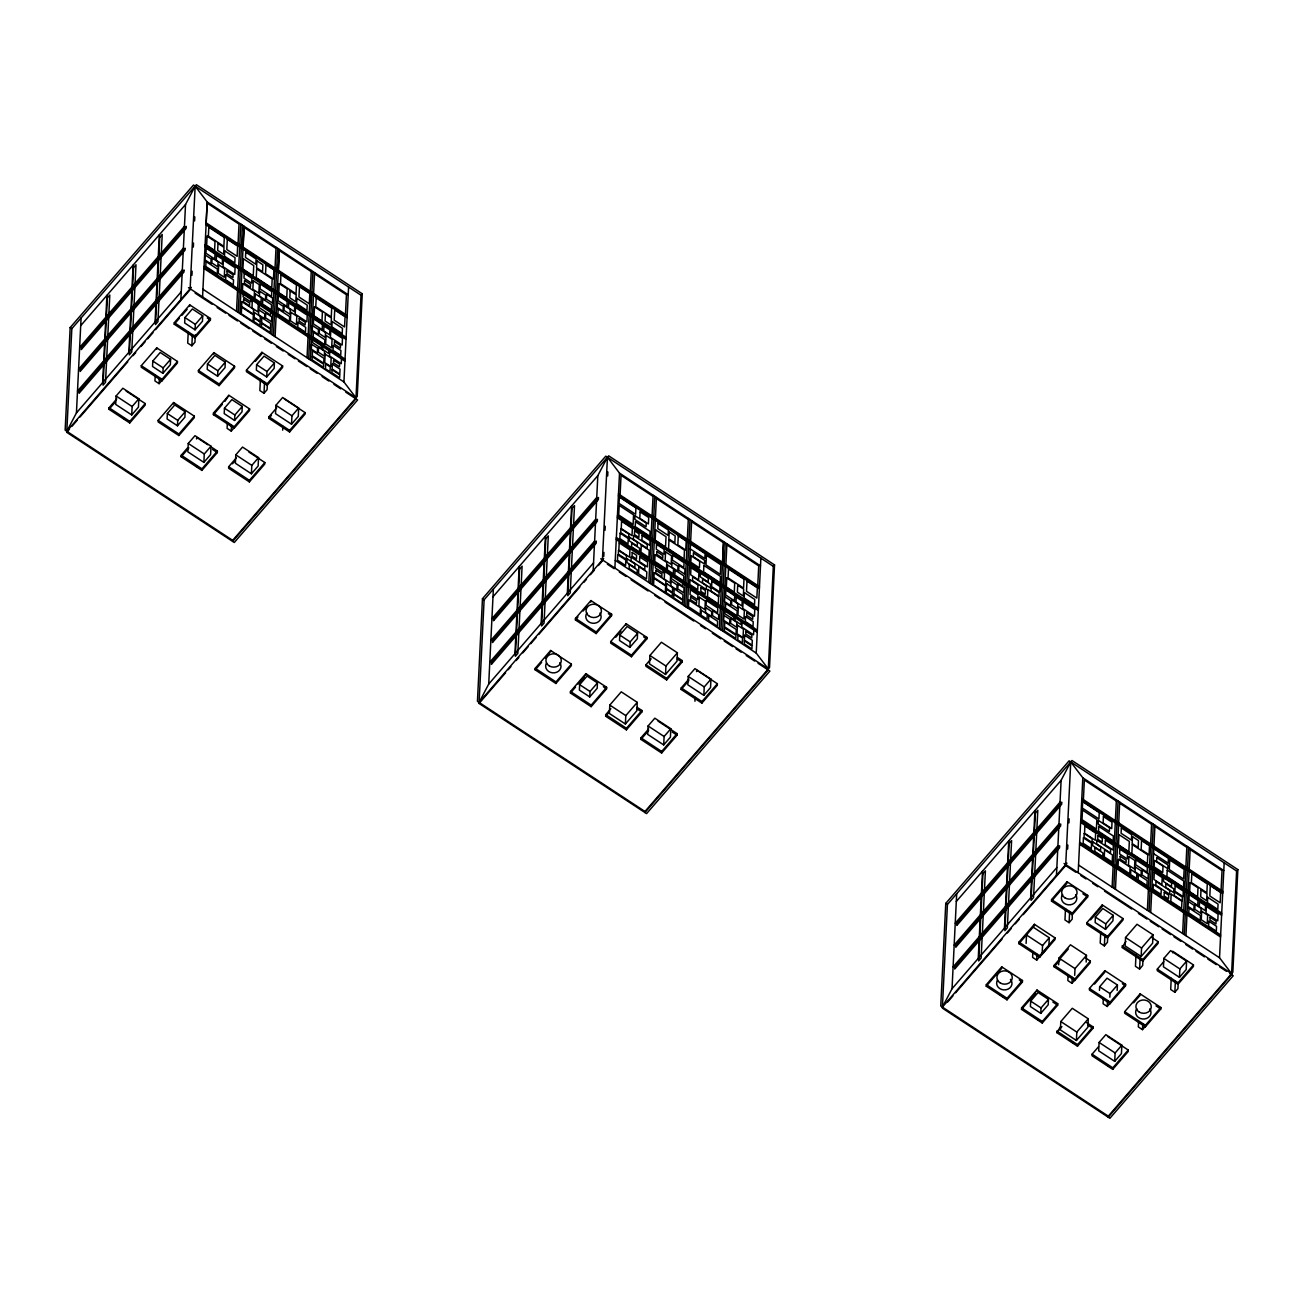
<?xml version="1.0" encoding="UTF-8"?>
<svg xmlns="http://www.w3.org/2000/svg" width="1303" height="1303" viewBox="0 0 1303 1303"><rect width="100%" height="100%" fill="white"/><g stroke="black" fill="none" stroke-linecap="round" stroke-linejoin="round"><path stroke-width="1.5" d="M361.012 295.211L193.495 185.042L70.167 327.574L65.15 430.202L232.683 540.37L232.634 541.396L355.947 398.865L361.012 295.211L362.25 293.794L196.378 184.717L71.828 328.665L66.762 432.319L234.279 542.488L357.608 399.956L345.767 392.17M191.362 287.344L66.811 431.293L76.437 412.904L81.079 317.981M102.644 382.626L106.911 295.39M126.082 391.014L145.219 403.588L145.154 405.135L129.73 422.954L108.996 409.321L109.077 407.774L116.781 398.865M116.097 395.998L115.69 404.402L131.717 414.94L138.444 407.155L138.851 398.767L122.84 388.229L116.097 395.998L132.124 406.536L131.717 414.94M128.85 352.331L133.118 265.095M129.73 422.954L129.811 421.406L145.219 403.588M141.31 365.671L141.245 367.218L161.979 380.851L177.387 363.032L177.469 361.485L156.735 347.852L141.31 365.671L162.044 379.303L161.979 380.851M152.793 361.061L152.532 366.485L162.908 373.309L170.335 364.726L170.595 359.302L160.22 352.478L152.793 361.061L163.168 367.886L162.908 373.309M155.057 322.036L159.324 234.817M155.236 375.166L154.943 380.932L159.096 383.668L162.175 380.101M156.653 349.399L156.735 347.852M159.096 383.668L159.373 377.886M158.184 420.364L158.119 421.895L178.853 435.528L194.261 417.709L194.342 416.178L173.608 402.546L158.184 420.364L178.918 433.997L178.853 435.528M167.354 413.523L167.093 418.963L177.469 425.788L184.896 417.204L185.156 411.764L174.781 404.94L167.354 413.523L177.729 420.348L177.469 425.788M174.244 324.219L174.325 322.688L189.733 304.869L210.467 318.502L210.402 320.033L194.978 337.852L174.244 324.219L179.391 318.29M173.527 404.077L173.608 402.546M180.873 299.446L185.531 204.522L195.157 186.134L207.21 202.014L348.194 294.722M184.945 317.557L184.668 322.997L195.043 329.822L202.47 321.238L202.731 315.798L192.355 308.974L184.945 317.557L195.32 324.382L195.043 329.822M211.005 446.848L217.373 451.05L217.308 452.581L201.884 470.399L181.15 456.767L181.231 455.219L187.648 447.792M195.157 186.134L190.075 289.787L155.594 329.643M188.251 331.874L187.697 343.08L191.85 345.8L194.929 342.233L195.303 334.773M189.668 306.4L189.733 304.869M191.948 275.259L192.144 271.236M193.333 247.098L193.528 243.058M194.603 220.924L194.815 216.901M191.85 345.8L192.404 334.61M188.251 443.46L187.844 451.848L203.871 462.386L210.597 454.6L211.005 446.212L194.994 435.674L188.251 443.46L204.278 453.981L203.871 462.386M194.978 337.852L195.059 336.321L210.467 318.502M198.447 370.443L198.365 371.974L219.099 385.623L234.524 367.804L234.589 366.257L213.855 352.624L198.447 370.443L219.181 384.076L219.099 385.623M202.568 296.937L207.21 202.014M196.574 438.948L196.639 437.401L207.812 444.746M201.884 470.399L201.965 468.852L217.373 451.05M207.486 363.944L207.226 369.384L217.601 376.209L225.028 367.625L225.289 362.185L214.914 355.361L207.486 363.944L217.862 370.769L217.601 376.209M213.79 354.172L213.855 352.624M213.399 414.663L213.464 413.116L228.888 395.314L249.622 408.947L249.541 410.478L234.133 428.296L213.399 414.663L222.39 404.272M224.474 408.181L224.197 413.621L234.573 420.446L242 411.862L242.277 406.422L231.901 399.614L224.474 408.181L234.849 415.005L234.573 420.446M227.39 422.612L227.097 428.378L231.25 431.114L234.328 427.547M228.888 395.314L224.963 401.308M238.058 243.856L239.035 224.1L207.096 203.105L206.135 222.862L347.184 315.505M236.397 457.809L228.693 466.718L228.611 468.249L249.345 481.882L264.753 464.08L264.835 462.532L248.889 452.043M236.527 311.336L240.794 224.1M231.25 431.114L231.527 425.332M238.188 312.427L242.456 225.191M234.133 428.296L234.198 426.765L249.622 408.947M243.042 247.13L244.003 227.373L275.943 248.384M239.85 313.518L244.117 226.282M235.794 454.845L235.387 463.249L251.398 473.787L258.141 466.002L258.548 457.597L242.521 447.076L235.794 454.845L251.821 465.383L251.398 473.787M246.479 370.133L246.397 371.664L267.131 385.297L282.556 367.495L282.621 365.948L261.887 352.315L246.479 370.133L267.213 383.766L267.131 385.297M252.375 299.429L251.951 307.948L257.945 311.889L258.369 303.371M249.345 481.882L249.427 480.351L264.835 462.532M256.61 364.693L256.349 370.133L266.724 376.958L274.151 368.374L274.412 362.934L264.037 356.11L256.61 364.693L266.985 371.518L266.724 376.958M260.405 379.32L259.851 390.525L264.004 393.245L267.082 389.695L267.359 384.092M261.887 352.315L261.822 353.846L255.388 361.273M264.004 393.245L264.558 382.056M271.79 334.513L276.041 247.277M284.363 398.979L305.081 412.611L305.016 414.159L289.592 431.977L268.858 418.344L268.939 416.797L276.643 407.888M273.435 335.604L277.702 248.368M278.288 270.307L279.249 250.567L311.189 271.561M275.096 336.695L279.363 249.459M275.927 405.266L275.519 413.654L291.53 424.192L298.273 416.423L298.68 408.018L282.653 397.48L275.927 405.266L291.953 415.804L291.53 424.192M282.67 430.137L282.849 426.293M289.592 431.977L289.673 430.43L305.081 412.611M307.036 357.69L311.303 270.454M308.681 358.781L312.948 271.545M310.342 359.872L314.609 272.636M323.03 344.643L322.786 349.546L328.779 353.504L329.024 348.601M329.854 349.318L329.529 355.98L341.256 363.7L341.581 357.022M345.458 314.495L346.435 294.739L314.495 273.744M188.479 287.67L355.996 397.838L343.927 381.958L348.585 287.035M362.25 293.794L357.234 396.421L232.683 540.37M773.314 566.333L605.781 456.164L482.468 598.712L477.435 701.34L644.969 811.492L644.92 812.518L768.249 669.986L773.314 566.333L774.536 564.916L608.68 455.838L484.113 599.803L479.048 703.441L646.581 813.609L769.894 671.078L758.053 663.292M603.664 558.466L479.097 702.415L488.723 684.042L493.365 589.103M514.929 653.748L519.197 566.512M535.158 669.84L535.24 668.309L550.648 650.49L571.382 664.123L571.317 665.67L555.892 683.472L535.158 669.84L541.592 662.429M541.136 623.453L545.403 536.233M550.583 652.021L550.648 650.49M555.892 683.472L555.974 681.941L571.382 664.123M567.342 593.174L571.61 505.939M570.405 693.017L570.486 691.486L585.894 673.667L606.628 687.3L606.563 688.847L591.139 706.666L570.405 693.017L575.551 687.088M575.421 619.935L575.486 618.388L590.91 600.569L611.644 614.202L611.563 615.749L596.155 633.567L575.421 619.935L577.978 616.954M579.656 684.661L579.379 690.085L589.754 696.91L597.181 688.326L597.458 682.902L587.067 676.078L579.656 684.661L590.031 691.486L589.754 696.91M585.829 675.215L585.894 673.667M590.829 602.116L590.91 600.569M593.174 570.584L597.816 475.644L607.442 457.255L619.511 473.136L760.496 565.86M591.139 706.666L591.22 705.118L606.628 687.3M596.155 633.567L596.22 632.02L611.644 614.202M607.442 457.255L602.377 560.909L598.386 565.518M603.761 556.446L603.957 552.423M605.032 530.288L605.227 526.265M607.687 475.953L607.882 471.93M637.102 707.334L641.874 710.477L641.809 712.024L626.385 729.843L605.651 716.21L605.732 714.663L610.863 708.718M610.732 641.565L610.667 643.112L631.401 656.745L646.809 638.926L646.891 637.395L626.157 623.746L610.732 641.565L631.466 655.197L631.401 656.745M614.869 568.075L619.511 473.136M609.788 705.086L609.364 713.474L625.391 724.012L636.858 710.754L637.265 702.366L621.254 691.828L609.788 705.086L625.798 715.624L625.391 724.012M620.081 495.091L621.059 475.334L652.982 496.329M619.788 635.066L619.511 640.506L629.886 647.33L637.314 638.747L637.574 633.307L627.199 626.482L619.788 635.066L630.163 641.89L629.886 647.33M626.075 625.293L626.157 623.746M626.385 729.843L626.466 728.296L641.874 710.477M657.982 721.08L677.12 733.654L677.055 735.201L661.631 753.02L640.897 739.387L640.978 737.84L648.682 728.931M648.829 582.457L653.096 495.221M651.125 658.813L645.979 664.742L645.913 666.289L666.647 679.922L682.055 662.103L682.137 660.572L677.348 657.412M650.49 583.549L654.757 496.313M652.151 584.64L656.419 497.404M649.92 655.49L649.497 663.895L665.524 674.433L676.99 661.175L677.397 652.787L661.387 642.249L649.92 655.49L665.931 666.028L665.524 674.433M648.08 725.983L647.672 734.371L663.699 744.909L670.426 737.123L670.833 728.735L654.823 718.197L648.08 725.983L664.107 736.504L663.699 744.909M664.66 570.551L664.253 579.069L670.247 583.011L670.654 574.493M661.631 753.02L661.712 751.473L677.12 733.654M666.647 679.922L666.713 678.391L682.137 660.572M684.075 605.634L688.342 518.415M696.568 671.648L696.649 670.117L717.383 683.749L717.301 685.28L701.894 703.099L681.16 689.466L681.241 687.919L688.945 679.026M685.736 606.726L690.004 519.49M687.398 607.817L691.665 520.581M688.212 676.387L687.805 684.792L703.832 695.33L710.558 687.544L710.966 679.156L694.955 668.618L688.212 676.387L704.239 686.925L703.832 695.33M694.955 701.258L695.15 697.414M701.894 703.099L701.959 701.568L717.383 683.749M722.514 562.44L723.474 542.683L691.551 521.689M719.321 628.812L723.588 541.592M720.982 629.903L725.25 542.683M722.644 630.994L726.911 543.774M735.315 615.782L735.087 620.684L741.081 624.626L741.326 619.723M742.156 620.456L741.83 627.118L753.541 634.822L753.867 628.16M757.76 585.617L758.721 565.86L726.797 544.866M600.764 558.792L768.298 668.96L756.229 653.096L760.871 558.156M774.536 564.916L769.519 667.543L644.969 811.492M1236.612 871.007L1069.095 760.838L945.766 903.386L940.75 1006.014L1108.283 1116.166L1108.234 1117.192L1231.547 974.66L1236.612 871.007L1237.85 869.59L1071.978 760.512L947.428 904.477L942.362 1008.115L1109.879 1118.283L1233.208 975.752L1229.82 973.536M1066.962 863.14L942.411 1007.089L952.037 988.716L956.679 893.777M978.244 958.422L982.511 871.186M986.257 986.208L986.338 984.661L1001.746 966.859L1022.48 980.491L1022.415 982.022L1006.991 999.841L986.257 986.208L1001.681 968.39L1001.746 966.859M1004.45 928.127L1008.717 840.907M1006.991 999.841L1007.072 998.31L1022.48 980.491M1018.881 943.665L1018.962 942.118L1034.37 924.299L1055.104 937.932L1055.039 939.479L1039.615 957.298L1018.881 943.665L1034.305 925.847L1034.37 924.299M1021.503 1009.385L1021.585 1007.854L1036.993 990.036L1057.727 1003.668L1057.661 1005.199L1042.237 1023.018L1021.503 1009.385L1035.641 993.049M1026.112 943.405L1026.52 935.017L1042.547 945.538L1042.139 953.943L1048.866 946.157L1049.273 937.769L1033.263 927.231M1030.657 897.848L1034.924 810.613M1032.872 951.613L1032.595 957.379L1036.732 960.116L1039.827 956.549M1030.673 1001.111L1030.396 1006.551L1040.771 1013.376L1048.198 1004.792L1048.459 999.352L1038.084 992.528L1030.673 1001.111L1041.048 1007.936L1040.771 1013.376M1036.732 960.116L1037.025 954.333M1036.927 991.567L1036.993 990.036M1039.615 957.298L1039.696 955.75L1055.104 937.932M1042.237 1023.018L1042.319 1021.487L1057.727 1003.668M1051.505 901.106L1051.586 899.575L1066.994 881.756L1087.728 895.389L1087.663 896.936L1072.239 914.755L1051.505 901.106L1066.929 883.304L1066.994 881.756M1056.472 875.258L1061.114 780.318L1070.74 761.929L1082.809 777.81L1223.794 870.534M1085.578 957.966L1090.35 961.125L1090.285 962.656L1074.861 980.475L1054.127 966.842L1054.208 965.295L1068.33 948.975M1058.655 964.774L1058.981 958.063L1070.463 944.805L1086.474 955.343L1086.148 962.054M1086.604 1022.643L1092.973 1026.845L1092.908 1028.376L1077.483 1046.195L1056.749 1032.562L1060.691 1026.569M1023.246 914.641L1065.675 865.583L1070.74 761.929M1067.646 849.051L1067.841 845.028M1068.932 822.893L1069.128 818.87M1065.512 908.777L1064.958 919.967L1069.111 922.687L1072.19 919.136L1072.32 913.208L1087.728 895.389M1060.805 1021.536L1060.381 1029.94L1076.408 1040.478L1087.875 1027.22L1088.282 1018.816L1072.271 1008.278L1060.805 1021.536L1076.815 1032.074L1076.408 1040.478M1069.111 922.687L1069.649 911.497M1068.118 974.791L1067.841 980.556L1071.978 983.293L1075.073 979.726M1071.978 983.293L1072.271 977.511M1078.167 872.749L1082.809 777.81M1074.682 975.312L1075.008 968.601L1086.474 955.343M1083.396 799.765L1084.357 780.008L1116.28 801.003M1074.861 980.475L1074.942 978.928L1090.35 961.125M1077.483 1046.195L1077.565 1044.664L1092.973 1026.845M1086.832 922.752L1086.751 924.299L1107.485 937.932L1122.909 920.113L1122.974 918.566L1102.24 904.933L1086.832 922.752L1107.566 936.385L1107.485 937.932M1089.455 988.472L1089.373 990.019L1110.107 1003.652L1125.531 985.834L1125.597 984.302L1104.863 970.67L1089.455 988.472L1110.189 1002.121L1110.107 1003.652M1095.4 917.084L1095.139 922.524L1105.514 929.348L1112.941 920.765L1113.202 915.325L1102.827 908.5L1095.4 917.084L1105.775 923.908L1105.514 929.348M1098.494 1046.781L1092.077 1054.208L1091.995 1055.739L1112.729 1069.372L1128.154 1051.554L1128.219 1050.023L1107.485 1036.39M1100.758 931.954L1100.204 943.144L1104.358 945.88L1107.436 942.313L1107.713 936.71M1102.24 904.933L1102.175 906.481L1090.611 919.837M1099.455 990.394L1099.634 986.762L1107.045 978.178L1117.42 985.003L1117.16 990.443M1099.097 1042.433L1098.69 1050.837L1114.716 1061.359L1121.443 1053.59L1121.85 1045.185L1105.84 1034.647L1099.097 1042.433L1115.124 1052.971L1114.716 1061.359M1104.358 945.88L1104.911 934.674M1103.364 997.968L1103.087 1003.733L1107.224 1006.47L1110.319 1002.903M1104.863 970.67L1104.797 972.201L1094.52 984.074M1112.127 887.131L1116.394 799.895M1107.224 1006.47L1107.517 1000.688M1113.788 888.223L1118.055 800.987M1109.83 997.218L1110.009 993.586L1117.42 985.003M1115.449 889.314L1119.717 802.078M1112.729 1069.372L1112.811 1067.841L1128.219 1050.023M1125.922 941.483L1121.997 947.476L1142.731 961.109L1158.155 943.291L1158.22 941.743L1151.852 937.557M1125.548 937.509L1125.124 945.913L1141.151 956.451L1152.618 943.193L1153.025 934.788L1137.014 924.267L1125.548 937.509L1141.558 948.047L1141.151 956.451M1124.701 1011.665L1124.619 1013.197L1145.353 1026.829L1160.778 1009.011L1160.843 1007.48L1140.109 993.847L1124.701 1011.665L1145.435 1025.298L1145.353 1026.829M1136.004 955.132L1135.45 966.321L1139.604 969.057L1142.682 965.49L1142.959 959.888M1139.604 969.057L1140.158 957.852M1138.61 1021.145L1138.333 1026.911L1142.47 1029.647L1145.565 1026.08M1140.109 993.847L1140.044 995.378L1133.61 1002.805M1142.731 961.109L1142.812 959.562L1158.22 941.743M1147.373 910.308L1151.64 823.089M1142.47 1029.647L1142.764 1023.865M1149.034 911.4L1153.302 824.164M1150.696 912.491L1154.963 825.255M1163.742 961.695L1157.325 969.106L1157.243 970.654L1177.977 984.286L1193.401 966.468L1193.467 964.937L1172.733 951.288L1172.667 952.835M1163.84 958.405L1163.432 966.81L1179.459 977.348L1186.186 969.562L1186.593 961.158L1170.583 950.62L1163.84 958.405L1179.866 968.943L1179.459 977.348M1171.25 978.309L1170.697 989.498L1174.85 992.235L1177.928 988.668L1178.205 983.065M1174.85 992.235L1175.404 981.029M1177.977 984.286L1178.059 982.739L1193.467 964.937M1182.635 933.485L1186.886 846.266M1184.28 934.577L1188.548 847.357M1185.942 935.668L1190.209 848.448M1221.058 890.291L1222.035 870.534L1190.095 849.54M1064.062 863.466L1231.596 973.634L1219.527 957.77L1224.168 862.83M1237.85 869.59L1232.833 972.217L1108.283 1116.166M80.705 325.669L185.531 204.522M79.63 347.478L184.456 226.331M78.571 369.286L183.397 248.14M77.496 391.095L182.322 269.949M76.437 412.904L181.264 291.758M66.762 432.319L69.417 429.257M72.056 426.195L77.366 420.055M80.02 416.993L127.759 361.827M133.053 355.686L135.707 352.624M141.017 346.5L144.991 341.891M147.646 338.829L152.956 332.705M181.964 315.31L187.095 309.381M108.996 409.321L115.43 401.894M195.32 324.382L202.731 315.798M163.168 367.886L170.595 359.302M132.124 406.536L138.851 398.767M162.044 379.303L177.469 361.485M217.862 370.769L225.289 362.185M177.729 420.348L185.156 411.764M219.181 384.076L234.589 366.257M178.918 433.997L194.342 416.178M181.15 456.767L188.87 447.857M266.985 371.518L274.412 362.934M234.849 415.005L242.277 406.422M204.278 453.981L211.005 446.212M267.213 383.766L282.621 365.948M268.858 418.344L271.431 415.364M232.471 463.803L235.029 460.839M291.953 415.804L298.68 408.018M251.821 465.383L258.548 457.597M492.99 596.807L597.816 475.644M491.931 618.616L596.758 497.453M490.856 640.424L595.683 519.262M489.798 662.233L594.624 541.071M488.723 684.042L593.549 562.88M479.048 703.441L505.564 672.804M508.219 669.726L510.874 666.664M516.183 660.54L518.838 657.478M522.812 652.868L528.122 646.744M530.761 643.682L536.07 637.542M538.725 634.48L579.835 586.969M583.809 582.376L586.464 579.314M590.438 574.704L594.412 570.111M583.125 611.026L586.985 606.563M545.436 657.966L549.296 653.52M615.798 637.167L620.945 631.238M578.109 684.108L584.542 676.697M630.163 641.89L637.574 633.307M590.031 691.486L597.458 682.902M631.466 655.197L646.891 637.395M605.651 716.21L609.511 711.747M665.931 666.028L677.397 652.787M625.798 715.624L637.265 702.366M681.16 689.466L688.864 680.557M640.897 739.387L648.617 730.478M704.239 686.925L710.966 679.156M664.107 736.504L670.833 728.735M956.304 901.481L1061.114 780.318M955.229 923.29L1060.056 802.127M954.171 945.098L1058.997 823.936M953.096 966.907L1057.922 845.745M952.037 988.716L1056.863 867.554M947.656 1001.991L952.965 995.867M955.62 992.805L1002.023 939.154M1007.333 933.029L1011.307 928.42M1015.281 923.827L1019.272 919.234M1042.547 945.538L1049.273 937.769M1054.127 966.842L1060.561 959.415M1105.775 923.908L1113.202 915.325M1041.048 1007.936L1048.459 999.352M1107.566 936.385L1122.974 918.566M1056.749 1032.562L1061.896 1026.617M1141.558 948.047L1153.025 934.788M1076.815 1032.074L1088.282 1018.816M1110.189 1002.121L1125.597 984.302M1179.866 968.943L1186.593 961.158M1115.124 1052.971L1121.85 1045.185M1145.435 1025.298L1160.843 1007.48M656.305 498.512L688.228 519.506M1119.603 803.185L1151.543 824.18M1154.849 826.363L1186.789 847.357M618.485 493.918L759.47 586.643M1081.799 798.592L1222.784 891.317M206.151 223.823L347.135 316.531M618.436 494.945L759.421 587.669M1081.751 799.619L1222.735 892.343M206.102 224.849L347.087 317.557M618.388 495.971L759.372 588.695M1081.702 800.645L1222.686 893.369M690.492 544.035L705.102 553.645L704.858 558.547L690.248 548.938M1153.79 848.709L1168.416 858.319L1168.172 863.221L1153.546 853.612M205.125 244.606L346.126 337.314M617.427 515.727L758.411 608.452M1080.724 820.401L1221.709 913.126M205.076 245.632L346.061 338.34M617.378 516.754L758.362 609.478M1080.676 821.427L1221.66 914.152M205.027 246.658L346.012 339.366M617.329 517.78L758.313 610.504M1080.627 822.454L1221.611 915.178M204.066 266.415L345.051 359.123M616.352 537.536L757.352 630.261M1079.666 842.21L1220.65 934.935M204.017 267.441L345.002 360.149M616.303 538.562L757.287 631.287M1079.617 843.236L1220.602 935.961M203.968 268.467L344.953 361.175M616.254 539.589L757.238 632.313M1079.568 844.263L1220.553 936.987M202.942 289.25L343.927 381.958M615.244 560.371L756.229 653.096M1078.542 865.045L1219.527 957.77M195.124 293.11L212.08 304.25M217.129 307.573L225.631 313.16M228.97 315.359L237.472 320.945M240.827 323.16L249.313 328.747M252.668 330.946L261.17 336.532M264.525 338.747L271.317 343.21M276.366 346.533L283.174 351.012M288.207 354.318L295.015 358.797M298.371 360.996L306.873 366.583M310.212 368.798L317.02 373.261M322.069 376.583L328.861 381.062M333.91 384.369L340.718 388.848M607.41 564.232L614.218 568.711M619.267 572.017L626.075 576.496M631.108 579.819L648.063 590.959M654.806 595.39L659.921 598.761M664.97 602.067L693.766 621.026M700.509 625.456L705.623 628.812M712.35 633.242L720.852 638.828M724.207 641.027L732.693 646.614M736.048 648.829L741.163 652.184M746.212 655.507L754.698 661.093M1065.675 865.583L1075.838 872.261M1080.871 875.583L1085.985 878.939M1092.728 883.369L1097.843 886.74M1104.569 891.171L1131.688 909.005M1138.431 913.419L1146.917 919.022M1150.272 921.221L1158.774 926.808M1162.113 929.006L1170.615 934.593M1173.97 936.808L1180.779 941.271M1185.811 944.594L1192.62 949.073M1195.975 951.271L1204.461 956.858M1207.816 959.057L1216.318 964.643M1219.673 966.859L1226.465 971.321M207.21 317.948L210.402 320.033M1082.874 893.793L1087.663 896.936M174.325 322.688L195.059 336.321M1051.586 899.575L1072.32 913.208M1122.078 945.929L1142.812 959.562M1157.325 969.106L1178.059 982.739M608.371 613.648L611.563 615.749M643.617 636.825L646.809 638.926M677.267 658.96L682.055 662.103M268.939 416.797L289.673 430.43M575.486 618.388L596.22 632.02M645.979 664.742L666.713 678.391M681.241 687.919L701.959 701.568M1122.339 983.732L1125.531 985.834M1155.989 1005.867L1160.778 1009.011M1058.981 958.063L1075.008 968.601M1099.634 986.762L1110.009 993.586M1018.962 942.118L1039.696 955.75M1054.208 965.295L1074.942 978.928M213.464 413.116L234.198 426.765M70.167 327.574L71.828 328.665M482.468 598.712L484.113 599.803M945.766 903.386L947.428 904.477M603.37 686.746L606.563 688.847M637.02 708.881L641.809 712.024M672.267 732.058L677.055 735.201M212.519 449.437L217.308 452.581M1019.223 979.921L1022.415 982.022M1052.873 1002.056L1057.661 1005.199M1088.119 1025.233L1092.908 1028.376M228.693 466.718L249.427 480.351M535.24 668.309L555.974 681.941M570.486 691.486L591.22 705.118M605.732 714.663L626.466 728.296M640.978 737.84L661.712 751.473M109.077 407.774L129.811 421.406M181.231 455.219L201.965 468.852M986.338 984.661L1007.072 998.31M1021.585 1007.854L1042.319 1021.487M1056.831 1031.031L1077.565 1044.664M1092.077 1054.208L1112.811 1067.841M122.954 417.905L125.723 419.729M195.108 465.35L199.261 468.086M1000.215 994.792L1004.369 997.528M1035.462 1017.969L1039.615 1020.705M1070.708 1041.162L1074.861 1043.882M1105.954 1064.339L1110.107 1067.059M559.769 662.673A7.688 6.662 2.8 0 1 558.515 671.208A7.688 6.662 2.8 0 1 548.596 671.42A7.688 6.662 2.8 0 1 546.576 662.966M599.901 613.094A7.688 6.662 2.8 0 1 598.5 621.726A7.688 6.662 2.8 0 1 588.451 621.629A7.688 6.662 2.8 0 1 586.985 612.964M1010.444 979.319A7.688 6.662 2.8 0 1 1009.76 988.032A7.688 6.662 2.8 0 1 999.727 988.554A7.688 6.662 2.8 0 1 997.561 980.003M1149.767 1008.831A7.688 6.662 2.8 0 1 1148.366 1017.464A7.688 6.662 2.8 0 1 1138.301 1017.366A7.688 6.662 2.8 0 1 1136.835 1008.717M1075.561 894.656A7.688 6.662 2.8 0 1 1074.161 903.288A7.688 6.662 2.8 0 1 1064.095 903.207A7.688 6.662 2.8 0 1 1062.629 894.542M79.206 391.161L79.108 393.213L183.935 272.066L184.032 270.014L79.206 391.161M80.281 369.352L80.183 371.404L184.993 250.257L185.091 248.205L80.281 369.352M81.34 347.543L81.242 349.595L186.068 228.448L186.166 226.396L81.34 347.543M107.335 297.898L103.067 385.134L105.527 382.284L109.794 295.048L107.335 297.898M133.541 267.62L129.274 354.856L131.733 351.989L136.001 264.77L133.541 267.62M159.748 237.325L155.48 324.561L157.94 321.711L162.207 234.475L159.748 237.325M205.092 254.965L204.848 259.867L210.858 263.809L211.086 258.906L205.092 254.965M206.2 248.221L205.955 253.254L214.767 259.053L215.011 254.02L206.2 248.221M207.096 236.185L206.656 245.225L214.572 250.453L215.011 241.397L207.096 236.185M206.021 261.561L205.776 266.463L217.243 274.005L217.471 269.102L206.021 261.561M208.806 227.243L208.366 236.152L223.872 246.348L224.295 237.439L208.806 227.243M212.08 258.01L211.852 262.913L217.845 266.854L218.09 261.952L212.08 258.01M216.542 255.388L216.298 260.291L222.292 264.232L222.536 259.33L216.542 255.388M218.008 243.433L217.666 250.371L223.66 254.313L224.002 247.375L218.008 243.433M218.676 264.818L218.252 273.337L224.263 277.278L224.67 268.76L218.676 264.818M223.367 260.063L223.041 266.724L234.768 274.428L235.094 267.767L223.367 260.063M224.735 250.876L224.474 256.202L234.801 262.994L235.061 257.668L224.735 250.876M227.325 239.28L226.82 249.541L237.146 256.333L237.651 246.072L227.325 239.28M225.859 274.835L225.614 279.738L233.302 284.787L233.546 279.884L225.859 274.835M227.097 270.861L226.966 273.614L232.976 277.555L233.107 274.819L227.097 270.861M243.4 258.808L242.895 269.069L253.238 275.861L253.743 265.6L243.4 258.808M241.625 307.101L241.299 313.762L253.026 321.466L253.352 314.805L241.625 307.101M241.886 301.661L241.658 306.466L253.368 314.17L253.613 309.365L241.886 301.661M242.781 283.598L242.456 290.26L254.166 297.964L254.492 291.302L242.781 283.598M243.319 291.905L243.091 296.807L250.762 301.856L251.007 296.954L243.319 291.905M244.231 273.239L244.003 278.142L251.674 283.191L251.919 278.288L244.231 273.239M245.746 252.147L245.485 257.489L255.828 264.281L256.088 258.955L245.746 252.147M243.661 299.153L243.514 301.889L249.524 305.83L249.655 303.094L243.661 299.153M244.573 280.471L244.443 283.223L250.437 287.165L250.567 284.429L244.573 280.471M253.287 280.748L252.863 289.266L258.874 293.208L259.281 284.689L253.287 280.748M254.052 317.965L253.89 321.515L259.883 325.473L260.063 321.906L254.052 317.965M254.329 312.476L254.085 317.378L260.095 321.32L260.323 316.417L254.329 312.476M255.241 293.794L254.997 298.696L261.007 302.638L261.235 297.736L255.241 293.794M256.903 260.844L256.561 267.783L262.554 271.724L262.88 264.786L256.903 260.844M256.691 268.809L256.251 277.702L271.757 287.898L272.197 279.005L256.691 268.809M258.776 309.837L258.548 314.74L264.542 318.698L264.786 313.795L258.776 309.837M259.688 291.172L259.46 296.074L265.454 300.016L265.698 295.113L259.688 291.172M259.395 302.703L259.15 307.606L270.617 315.147L270.845 310.228L259.395 302.703M260.307 284.021L260.063 288.924L271.529 296.465L271.757 291.563L260.307 284.021M261.594 323.258L261.414 326.727L270.242 332.526L270.405 329.056L261.594 323.258M261.854 317.655L261.61 322.688L270.438 328.486L270.682 323.453L261.854 317.655M262.766 298.99L262.522 304.006L271.35 309.805L271.594 304.788L262.766 298.99M265.975 264.704L265.535 273.744L273.467 278.972L273.907 269.916L265.975 264.704M265.779 312.899L265.535 317.802L271.529 321.743L271.773 316.841L265.779 312.899M266.692 294.217L266.447 299.12L272.441 303.062L272.685 298.159L266.692 294.217M277.246 302.41L277.002 307.313L283.012 311.254L283.24 306.352L277.246 302.41M278.353 295.667L278.093 300.7L286.921 306.498L287.165 301.465L278.353 295.667M279.249 283.631L278.809 292.686L286.725 297.898L287.165 288.843L279.249 283.631M278.174 309.006L277.93 313.909L289.396 321.45L289.624 316.548L278.174 309.006M280.959 274.705L280.52 283.598L296.025 293.794L296.449 284.901L280.959 274.705M284.233 305.456L284.005 310.358L289.999 314.316L290.243 309.397L284.233 305.456M288.696 302.833L288.452 307.736L294.445 311.678L294.69 306.775L288.696 302.833M290.162 290.878L289.82 297.817L295.814 301.759L296.156 294.82L290.162 290.878M290.83 312.264L290.406 320.782L296.416 324.724L296.823 316.206L290.83 312.264M295.52 307.508L295.195 314.17L306.922 321.874L307.247 315.212L295.52 307.508M296.889 298.322L296.628 303.648L306.954 310.44L307.215 305.114L296.889 298.322M299.478 286.725L298.973 296.986L309.3 303.794L309.805 293.533L299.478 286.725M298.012 322.281L297.768 327.183L305.456 332.249L305.7 327.33L298.012 322.281M299.25 318.323L299.12 321.059L305.13 325.001L305.26 322.264L299.25 318.323M311.58 344.22L311.336 349.123L317.346 353.08L317.574 348.178L311.58 344.22M312.492 325.587L312.248 330.49L318.258 334.431L318.486 329.529L312.492 325.587M312.687 337.477L312.443 342.51L321.255 348.308L321.499 343.275L312.687 337.477M313.6 318.844L313.355 323.877L322.167 329.675L322.411 324.642L313.6 318.844M314.495 306.808L314.056 315.863L321.971 321.075L322.411 312.02L314.495 306.808M312.215 356.647L312.068 359.807L323.519 367.348L323.681 364.188L312.215 356.647M312.508 350.833L312.264 355.735L323.73 363.26L323.958 358.358L312.508 350.833M313.42 332.184L313.176 337.086L324.642 344.627L324.87 339.725L313.42 332.184M316.206 297.882L315.766 306.775L331.271 316.971L331.695 308.078L316.206 297.882M318.567 347.282L318.339 352.185L324.333 356.126L324.577 351.224L318.567 347.282M319.479 328.633L319.251 333.535L325.245 337.493L325.489 332.591L319.479 328.633M323.942 326.011L323.698 330.913L329.692 334.855L329.936 329.952L323.942 326.011M325.408 314.056L325.066 320.994L331.06 324.936L331.402 317.997L325.408 314.056M325.164 354.074L324.74 362.592L330.75 366.55L331.157 358.032L325.164 354.074M326.076 335.441L325.652 343.959L331.662 347.901L332.07 339.383L326.076 335.441M325.701 363.895L325.457 368.798L330.017 371.778L330.245 366.876L325.701 363.895M330.767 330.685L330.441 337.347L342.168 345.051L342.494 338.389L330.767 330.685M332.135 321.499L331.874 326.825L342.2 333.633L342.461 328.291L332.135 321.499M334.724 309.902L334.219 320.18L344.546 326.972L345.051 316.71L334.724 309.902M332.07 369.726L331.923 372.739L339.611 377.789L339.757 374.775L332.07 369.726M332.346 364.107L332.118 369.01L339.79 374.059L340.034 369.156L332.346 364.107M333.259 345.458L333.031 350.377L340.702 355.426L340.946 350.523L333.259 345.458M333.601 360.133L333.454 362.869L339.464 366.811L339.594 364.074L333.601 360.133M334.513 341.5L334.366 344.236L340.376 348.178L340.506 345.442L334.513 341.5M491.508 662.299L491.41 664.351L596.22 543.188L596.318 541.136L491.508 662.299M492.567 640.49L492.469 642.542L597.295 521.379L597.393 519.327L492.567 640.49M493.642 618.681L493.528 620.733L598.354 499.57L598.452 497.518L493.642 618.681M519.62 569.036L515.353 656.256L517.828 653.406L522.096 566.186L519.62 569.036M545.827 538.742L541.559 625.977L544.035 623.127L548.302 535.891L545.827 538.742M572.033 508.447L567.766 595.683L570.242 592.832L574.509 505.597L572.033 508.447M619.348 496.997L619.039 503.381L635.62 514.294L635.945 507.909L619.348 496.997M619.186 505.401L618.713 514.994L633.095 524.457L633.567 514.864L619.186 505.401M617.72 554.72L617.459 560.176L625.587 565.518L625.847 560.062L617.72 554.72M618.518 550.436L618.339 554.15L626.271 559.362L626.45 555.648L618.518 550.436M619.186 542.846L618.827 550.094L629.61 557.179L629.952 549.931L619.186 542.846M620.13 533.155L619.853 538.611L627.981 543.97L628.258 538.514L620.13 533.155M620.928 528.871L620.733 532.585L628.665 537.797L628.844 534.083L620.928 528.871M621.58 521.281L621.238 528.529L632.004 535.614L632.362 528.366L621.58 521.281M627.101 558.743L626.906 562.456L634.838 567.668L635.017 563.955L627.101 558.743M629.496 537.178L629.316 540.892L637.232 546.104L637.411 542.39L629.496 537.178M629.316 564.622L629.121 568.336L637.053 573.548L637.232 569.834L629.316 564.622M631.173 557.147L630.994 560.86L644.757 569.9L644.936 566.186L631.173 557.147M631.711 543.058L631.532 546.771L639.447 551.983L639.643 548.27L631.711 543.058M632.216 552.439L632.036 556.137L636.467 559.052L636.646 555.339L632.216 552.439M633.567 535.582L633.388 539.295L647.151 548.335L647.33 544.638L633.567 535.582M635.033 515.727L634.854 519.425L646.076 526.803L646.255 523.089L635.033 515.727M634.61 530.875L634.431 534.588L638.861 537.487L639.04 533.774L634.61 530.875M635.473 521.737L635.229 526.64L649.855 536.266L650.083 531.363L635.473 521.737M640.099 511.9L639.789 518.285L648.405 523.953L648.715 517.552L640.099 511.9M638.893 566.675L638.551 573.76L646.483 578.972L646.825 571.887L638.893 566.675M639.74 556.951L639.512 561.707L647.428 566.919L647.672 562.163L639.74 556.951M641.304 545.11L640.946 552.195L648.878 557.407L649.22 550.322L641.304 545.11M642.135 535.386L641.907 540.142L649.822 545.354L650.067 540.598L642.135 535.386M655.702 529.93L655.197 540.208L665.524 546.999L666.028 536.738L655.702 529.93M653.911 578.223L653.585 584.884L665.312 592.588L665.638 585.927L653.911 578.223M654.187 572.783L653.943 577.587L665.67 585.291L665.898 580.486L654.187 572.783M655.067 554.72L654.741 561.398L666.468 569.102L666.794 562.44L655.067 554.72M655.621 563.043L655.376 567.945L663.064 572.994L663.292 568.092L655.621 563.043M656.533 544.361L656.289 549.263L663.976 554.312L664.204 549.41L656.533 544.361M658.048 523.285L657.787 528.611L668.113 535.403L668.374 530.077L658.048 523.285M655.946 570.274L655.816 573.011L661.81 576.968L661.94 574.216L655.946 570.274M656.859 551.609L656.728 554.345L662.722 558.287L662.869 555.55L656.859 551.609M665.572 551.886L665.165 560.388L671.159 564.346L671.582 555.827L665.572 551.886M666.354 589.086L666.175 592.653L672.185 596.595L672.348 593.028L666.354 589.086M666.615 583.597L666.387 588.5L672.381 592.442L672.625 587.539L666.615 583.597M667.527 564.916L667.299 569.834L673.293 573.776L673.537 568.874L667.527 564.916M668.976 539.931L668.553 548.84L684.042 559.02L684.482 550.127L668.976 539.931M669.188 531.966L668.846 538.905L674.84 542.846L675.182 535.908L669.188 531.966M671.078 580.975L670.833 585.878L676.827 589.819L677.071 584.917L671.078 580.975M671.99 562.293L671.745 567.196L677.739 571.137L677.983 566.235L671.99 562.293M671.68 573.825L671.436 578.727L682.902 586.269L683.147 581.366L671.68 573.825M672.592 555.159L672.364 560.062L683.814 567.587L684.059 562.684L672.592 555.159M673.879 594.38L673.716 597.849L682.528 603.647L682.691 600.178L673.879 594.38M674.156 588.777L673.912 593.81L682.723 599.608L682.967 594.575L674.156 588.777M675.068 570.111L674.824 575.144L683.635 580.943L683.88 575.91L675.068 570.111M678.277 535.826L677.837 544.882L685.753 550.094L686.209 541.038L678.277 535.826M678.065 584.021L677.821 588.923L683.831 592.865L684.059 587.962L678.065 584.021M678.977 565.339L678.733 570.242L684.743 574.2L684.987 569.297L678.977 565.339M688.815 600.064L688.489 606.726L700.2 614.43L700.525 607.768L688.815 600.064M690.036 579.737L689.792 584.493L697.724 589.705L697.952 584.949L690.036 579.737M691.127 555.811L690.818 562.212L699.418 567.864L699.744 561.479L691.127 555.811M690.981 567.685L690.639 574.786L698.555 579.998L698.913 572.897L690.981 567.685M690.281 589.689L690.036 594.591L697.708 599.641L697.952 594.738L690.281 589.689M690.606 596.937L690.476 599.673L696.47 603.615L696.6 600.878L690.606 596.937M693.457 552.961L693.277 556.674L704.5 564.036L704.679 560.339L693.457 552.961M692.707 576.757L692.528 580.47L706.291 589.526L706.47 585.813L692.707 576.757M699.32 597.214L698.897 605.732L704.907 609.674L705.314 601.155L699.32 597.214M700.411 573.108L700.232 576.822L708.148 582.034L708.327 578.337L700.411 573.108M700.998 587.604L700.819 591.318L705.249 594.233L705.428 590.52L700.998 587.604M702.626 578.988L702.447 582.702L710.363 587.914L710.542 584.2L702.626 578.988M701.275 610.26L701.03 615.163L707.04 619.104L707.285 614.202L701.275 610.26M703.897 565.469L703.587 571.854L720.184 582.767L720.494 576.366L703.897 565.469M706.438 555.306L705.965 564.899L720.347 574.362L720.82 564.769L706.438 555.306M705.737 607.621L705.493 612.524L711.487 616.482L711.731 611.579L705.737 607.621M706.34 600.488L706.096 605.39L717.562 612.931L717.806 608.029L706.34 600.488M707.855 589.477L707.513 596.725L718.279 603.81L718.637 596.562L707.855 589.477M708.816 615.439L708.571 620.472L717.383 626.271L717.627 621.238L708.816 615.439M711.194 587.311L711.015 591.025L718.947 596.237L719.126 592.523L711.194 587.311M711.878 581.138L711.601 586.594L719.728 591.937L720.005 586.48L711.878 581.138M712.725 610.684L712.48 615.586L718.49 619.528L718.719 614.625L712.725 610.684M723.882 615.358L723.637 620.261L729.631 624.202L729.875 619.3L723.882 615.358M724.777 596.709L724.549 601.611L730.543 605.569L730.788 600.667L724.777 596.709M724.973 608.615L724.729 613.632L733.54 619.43L733.801 614.413L724.973 608.615M725.885 589.966L725.641 594.999L734.452 600.797L734.713 595.764L725.885 589.966M726.781 577.946L726.341 586.985L734.273 592.197L734.713 583.158L726.781 577.946M724.517 627.769L724.354 630.945L735.82 638.47L735.967 635.31L724.517 627.769M724.794 621.954L724.549 626.857L736.016 634.398L736.26 629.496L724.794 621.954M725.706 603.322L725.462 608.224L736.928 615.749L737.172 610.846L725.706 603.322M728.491 569.004L728.051 577.897L743.557 588.093L743.997 579.2L728.491 569.004M730.869 618.404L730.625 623.306L736.635 627.248L736.863 622.345L730.869 618.404M731.781 599.771L731.537 604.673L737.531 608.615L737.775 603.712L731.781 599.771M736.228 597.132L736 602.035L741.993 605.993L742.238 601.09L736.228 597.132M737.71 585.177L737.368 592.116L743.345 596.057L743.687 589.119L737.71 585.177M737.449 625.212L737.042 633.73L743.036 637.672L743.459 629.154L737.449 625.212M738.361 606.563L737.954 615.081L743.948 619.039L744.371 610.521L738.361 606.563M737.987 635.017L737.759 639.92L742.303 642.916L742.547 638.014L737.987 635.017M743.068 601.807L742.743 608.468L754.453 616.189L754.779 609.527L743.068 601.807M744.42 592.621L744.16 597.963L754.502 604.755L754.763 599.429L744.42 592.621M747.01 581.04L746.505 591.301L756.848 598.093L757.352 587.832L747.01 581.04M744.371 640.864L744.225 643.877L751.896 648.927L752.043 645.913L744.371 640.864M744.648 635.229L744.404 640.131L752.075 645.18L752.32 640.278L744.648 635.229M745.56 616.596L745.316 621.498L752.987 626.548L753.232 621.645L745.56 616.596M745.886 631.255L745.756 633.991L751.75 637.949L751.88 635.196L745.886 631.255M746.798 612.622L746.668 615.358L752.662 619.3L752.792 616.563L746.798 612.622M954.806 966.973L954.708 969.025L1059.534 847.862L1059.632 845.81L954.806 966.973M955.881 945.164L955.767 947.216L1060.593 826.053L1060.691 824.001L955.881 945.164M956.939 923.355L956.842 925.407L1061.668 804.244L1061.766 802.192L956.939 923.355M982.934 873.71L978.667 960.93L981.126 958.08L985.394 870.86L982.934 873.71M1009.141 843.416L1004.874 930.651L1007.333 927.801L1011.6 840.565L1009.141 843.416M1035.348 813.121L1031.08 900.357L1033.54 897.506L1037.807 810.271L1035.348 813.121M1082.484 810.075L1082.011 819.668L1096.393 829.131L1096.865 819.538L1082.484 810.075M1082.663 801.671L1082.337 808.055L1098.934 818.968L1099.243 812.583L1082.663 801.671M1083.428 837.829L1083.168 843.285L1091.295 848.644L1091.556 843.188L1083.428 837.829M1084.226 833.545L1084.047 837.259L1091.979 842.471L1092.158 838.757L1084.226 833.545M1084.894 825.955L1084.536 833.203L1095.302 840.288L1095.66 833.04L1084.894 825.955M1092.794 841.852L1092.614 845.566L1100.546 850.778L1100.726 847.064L1092.794 841.852M1095.009 847.732L1094.829 851.445L1102.761 856.657L1102.941 852.944L1095.009 847.732M1096.882 840.256L1096.686 843.969L1110.449 853.009L1110.645 849.312L1096.882 840.256M1098.348 820.401L1098.168 824.099L1109.374 831.477L1109.553 827.763L1098.348 820.401M1097.924 835.549L1097.745 839.262L1102.175 842.161L1102.354 838.448L1097.924 835.549M1098.771 826.411L1098.543 831.314L1113.153 840.94L1113.397 836.037L1098.771 826.411M1103.413 816.574L1103.104 822.959L1111.72 828.627L1112.029 822.226L1103.413 816.574M1104.602 849.784L1104.26 856.869L1112.176 862.081L1112.534 854.996L1104.602 849.784M1105.449 840.06L1105.205 844.816L1113.137 850.028L1113.365 845.272L1105.449 840.06M1119 834.604L1118.495 844.881L1128.838 851.673L1129.343 841.412L1119 834.604M1118.381 859.394L1118.039 866.072L1129.766 873.776L1130.092 867.114L1118.381 859.394M1119.831 849.035L1119.603 853.937L1127.274 858.986L1127.518 854.084L1119.831 849.035M1120.173 856.283L1120.026 859.019L1126.036 862.961L1126.167 860.224L1120.173 856.283M1121.346 827.959L1121.085 833.285L1131.427 840.077L1131.688 834.751L1121.346 827.959M1128.887 856.56L1128.463 865.062L1134.457 869.02L1134.88 860.501L1128.887 856.56M1130.841 869.59L1130.597 874.508L1136.607 878.45L1136.835 873.547L1130.841 869.59M1132.502 836.64L1132.16 843.578L1138.154 847.52L1138.48 840.582L1132.502 836.64M1132.291 844.605L1131.851 853.514L1147.357 863.694L1147.796 854.801L1132.291 844.605M1135.288 866.967L1135.06 871.87L1141.053 875.811L1141.298 870.909L1135.288 866.967M1135.907 859.833L1135.662 864.736L1147.129 872.261L1147.357 867.358L1135.907 859.833M1138.366 874.785L1138.122 879.818L1146.949 885.617L1147.194 880.584L1138.366 874.785M1141.575 840.5L1141.135 849.556L1149.067 854.768L1149.507 845.712L1141.575 840.5M1142.291 870.013L1142.047 874.916L1148.041 878.874L1148.285 873.971L1142.291 870.013M1154.425 860.485L1154.116 866.886L1162.732 872.538L1163.042 866.153L1154.425 860.485M1153.334 884.411L1153.106 889.167L1161.022 894.379L1161.266 889.623L1153.334 884.411M1154.295 872.359L1153.937 879.46L1161.869 884.672L1162.211 877.57L1154.295 872.359M1156.771 857.635L1156.592 861.348L1167.797 868.71L1167.977 865.013L1156.771 857.635M1156.022 881.431L1155.826 885.144L1169.589 894.2L1169.785 890.486L1156.022 881.431M1163.709 877.782L1163.53 881.496L1171.462 886.708L1171.641 883.011L1163.709 877.782M1164.296 892.278L1164.116 895.992L1168.547 898.907L1168.726 895.194L1164.296 892.278M1165.924 883.662L1165.745 887.376L1173.677 892.588L1173.856 888.874L1165.924 883.662M1167.211 870.143L1166.902 876.528L1183.482 887.441L1183.792 881.04L1167.211 870.143M1169.736 859.98L1169.28 869.573L1183.661 879.036L1184.134 869.443L1169.736 859.98M1171.169 894.151L1170.811 901.399L1181.577 908.484L1181.935 901.236L1171.169 894.151M1174.508 891.985L1174.312 895.698L1182.244 900.91L1182.424 897.197L1174.508 891.985M1175.176 885.812L1174.915 891.268L1183.043 896.611L1183.303 891.154L1175.176 885.812M1188.092 901.383L1187.847 906.285L1193.857 910.243L1194.085 905.341L1188.092 901.383M1189.199 894.64L1188.955 899.673L1197.766 905.471L1198.011 900.438L1189.199 894.64M1190.095 882.62L1189.655 891.659L1197.571 896.871L1198.011 887.832L1190.095 882.62M1189.02 907.996L1188.776 912.898L1200.242 920.423L1200.47 915.52L1189.02 907.996M1191.805 873.678L1191.365 882.571L1206.871 892.767L1207.295 883.874L1191.805 873.678M1195.079 904.445L1194.851 909.347L1200.845 913.289L1201.089 908.386L1195.079 904.445M1199.542 901.806L1199.297 906.709L1205.291 910.667L1205.536 905.764L1199.542 901.806M1201.008 889.851L1200.666 896.79L1206.659 900.731L1207.001 893.793L1201.008 889.851M1201.675 911.237L1201.252 919.755L1207.262 923.713L1207.669 915.195L1201.675 911.237M1206.366 906.481L1206.041 913.142L1217.768 920.863L1218.093 914.201L1206.366 906.481M1207.734 897.295L1207.474 902.637L1217.8 909.429L1218.061 904.103L1207.734 897.295M1210.324 885.714L1209.819 895.975L1220.145 902.767L1220.65 892.506L1210.324 885.714M1208.858 921.27L1208.614 926.172L1216.302 931.222L1216.546 926.319L1208.858 921.27M1210.096 917.296L1209.966 920.032L1215.976 923.974L1216.106 921.237L1210.096 917.296M549.329 665.963A7.688 6.662 2.8 0 0 561.267 661.012A7.688 6.662 2.8 0 0 550.224 654.448A7.688 6.662 2.8 0 0 549.329 665.963M589.461 616.368A7.688 6.662 2.8 0 0 601.4 611.433A7.688 6.662 2.8 0 0 590.357 604.853A7.688 6.662 2.8 0 0 589.461 616.368M1000.313 982.999A7.688 6.662 2.8 0 0 1012.252 978.064A7.688 6.662 2.8 0 0 1001.209 971.484A7.688 6.662 2.8 0 0 1000.313 982.999M1139.311 1012.122A7.688 6.662 2.8 0 0 1151.266 1007.17A7.688 6.662 2.8 0 0 1140.223 1000.606A7.688 6.662 2.8 0 0 1139.311 1012.122M1065.105 897.946A7.688 6.662 2.8 0 0 1077.044 893.011A7.688 6.662 2.8 0 0 1066.001 886.431A7.688 6.662 2.8 0 0 1065.105 897.946"/></g></svg>
